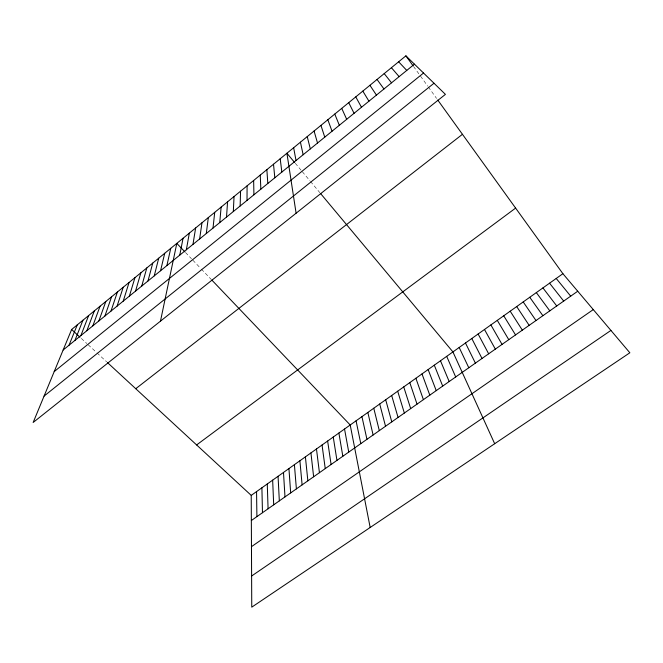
<?xml version="1.0" encoding="UTF-8"?>
<svg xmlns="http://www.w3.org/2000/svg" width="663" height="663" viewBox="0 0 663 663"><rect width="100%" height="100%" fill="white"/><g stroke="black" fill="none" stroke-linecap="round" stroke-linejoin="round"><path stroke-width="0.5" stroke-dasharray="3.31 2.49" d="M81.317 338.42L86.795 343.484M88.162 344.752L96.301 352.26M96.972 352.89L106.635 361.816M185.524 252.52L191.499 258.777M192.825 260.169L200.707 268.416M201.353 269.103L211.083 279.289M295.292 163.28L301.043 170.159M302.311 171.684L309.886 180.742M310.508 181.488L319.848 192.668M413.53 66.416L419.323 74.463M420.533 76.146L427.718 86.115M428.315 86.936L436.585 98.422"/><path stroke-width="0.99" d="M247.017 200.4L247.084 185.847M240.155 205.994L240.553 191.201M233.318 211.555L234.047 196.521M226.514 217.091L227.575 201.825M219.743 222.594L221.127 207.096M213.005 228.08L214.713 212.351M206.292 233.533L208.323 217.58M199.621 238.97L201.966 222.793M192.974 244.374L195.635 227.973M186.361 249.76L189.328 233.136M179.772 255.114L183.054 238.274M160.471 321.149L176.806 243.387L184.853 251.816M166.869 265.614L170.747 248.343M160.554 270.761L164.722 253.283M154.255 275.874L158.714 258.197M147.998 280.971L152.739 263.087M141.758 286.051L146.788 267.96M135.55 291.098L140.863 272.808M129.368 296.129L134.954 277.648M123.219 301.135L129.078 282.455M117.086 306.124L123.227 287.245M110.986 311.088L117.401 292.018M104.911 316.027L111.591 296.767M98.87 320.942L105.815 301.499M92.845 325.848L100.055 306.215M86.853 330.721L94.328 310.906M80.886 335.577L88.618 315.58M74.944 340.409L82.933 320.229M69.027 345.224L77.273 324.87M71.637 329.478L33.15 422.48L445.42 94.378L405.905 55.841L71.637 329.478L79.941 337.152M63.134 350.023L414.45 64.17M54.209 371.595L423.533 73.038M44.065 396.109L434 83.24M135.758 388.709L462.451 134.307M196.621 444.939L515.615 208.091M251.227 495.385L562.895 273.703L629.85 352.782L251.758 607.159L251.227 495.385L107.398 362.52M251.343 520.538L577.73 291.223M251.468 546.668L593.277 309.588M251.609 576.014L610.913 330.423M211.729 279.96L350.205 424.983L370.169 527.491M398.637 61.783L406.767 70.419M391.41 67.709L399.126 76.643M294.654 162.51L286.913 153.252L296.104 213.213M320.469 193.405L452.928 351.92L494.681 443.721M556.216 278.46L570.702 296.162M384.209 73.593L391.526 82.825M549.561 283.192L563.699 301.077M542.931 287.908L556.729 305.974M536.334 292.598L549.793 310.848M377.048 79.461L383.96 88.983M405.905 55.841L412.983 65.67M437.762 100.047L562.895 273.703M529.754 297.273L542.881 315.704M523.206 301.93L536.002 320.536M369.921 85.295L376.435 95.107M516.692 306.571L529.157 325.351M510.195 311.187L522.328 330.141M503.731 315.787L515.541 334.914M362.827 91.104L368.943 101.199M497.291 320.37L508.778 339.671M490.877 324.928L502.04 344.395M484.487 329.478L495.336 349.111M355.766 96.889L361.484 107.265M478.122 334.003L488.656 353.802M471.791 338.503L482.009 358.476M348.73 102.641L354.067 113.298M465.476 342.995L475.388 363.125M459.186 347.47L468.799 367.758M341.735 108.367L346.691 119.307M446.696 356.354L455.688 376.965M440.481 360.771L449.183 381.54M334.774 114.069L339.34 125.282M434.298 365.172L442.693 386.098M428.132 369.556L436.237 390.631M422 373.924L429.806 395.148M327.837 119.746L332.03 131.233M415.883 378.266L423.408 399.648M409.792 382.601L417.027 404.132M320.942 125.39L324.762 137.15M403.734 386.91L410.679 408.59M397.692 391.211L404.355 413.032M391.676 395.488L398.057 417.458M314.071 131.017L317.519 143.034M385.684 399.748L391.783 421.867M379.708 403.999L385.534 426.259M307.234 136.611L310.317 148.902M373.766 408.226L379.311 430.627M367.841 412.444L373.12 434.986M361.94 416.637L366.946 439.32M300.43 142.18L303.148 154.736M356.064 420.814L360.796 443.638M293.651 147.725L296.013 160.537M344.536 429.019L348.746 452.108M338.884 433.038L342.837 456.26M333.249 437.041L336.953 460.395M327.638 441.036L331.086 464.514M322.044 445.014L325.251 468.617M316.475 448.975L319.433 472.702M280.2 158.747L281.85 172.065M310.93 452.92L313.632 476.78M305.403 456.857L307.864 480.832M273.512 164.217L274.814 177.783M299.891 460.768L302.113 484.868M294.405 464.672L296.386 488.896M288.935 468.559L290.676 492.907M266.866 169.662L267.819 183.477M283.491 472.437L284.991 496.902M278.062 476.299L279.33 500.88M260.244 175.082L260.849 189.146M272.659 480.145L273.695 504.841M267.272 483.973L268.076 508.786M261.902 487.794L262.473 512.723M253.647 180.477L253.921 194.789M256.556 491.598L256.904 516.634"/></g></svg>
